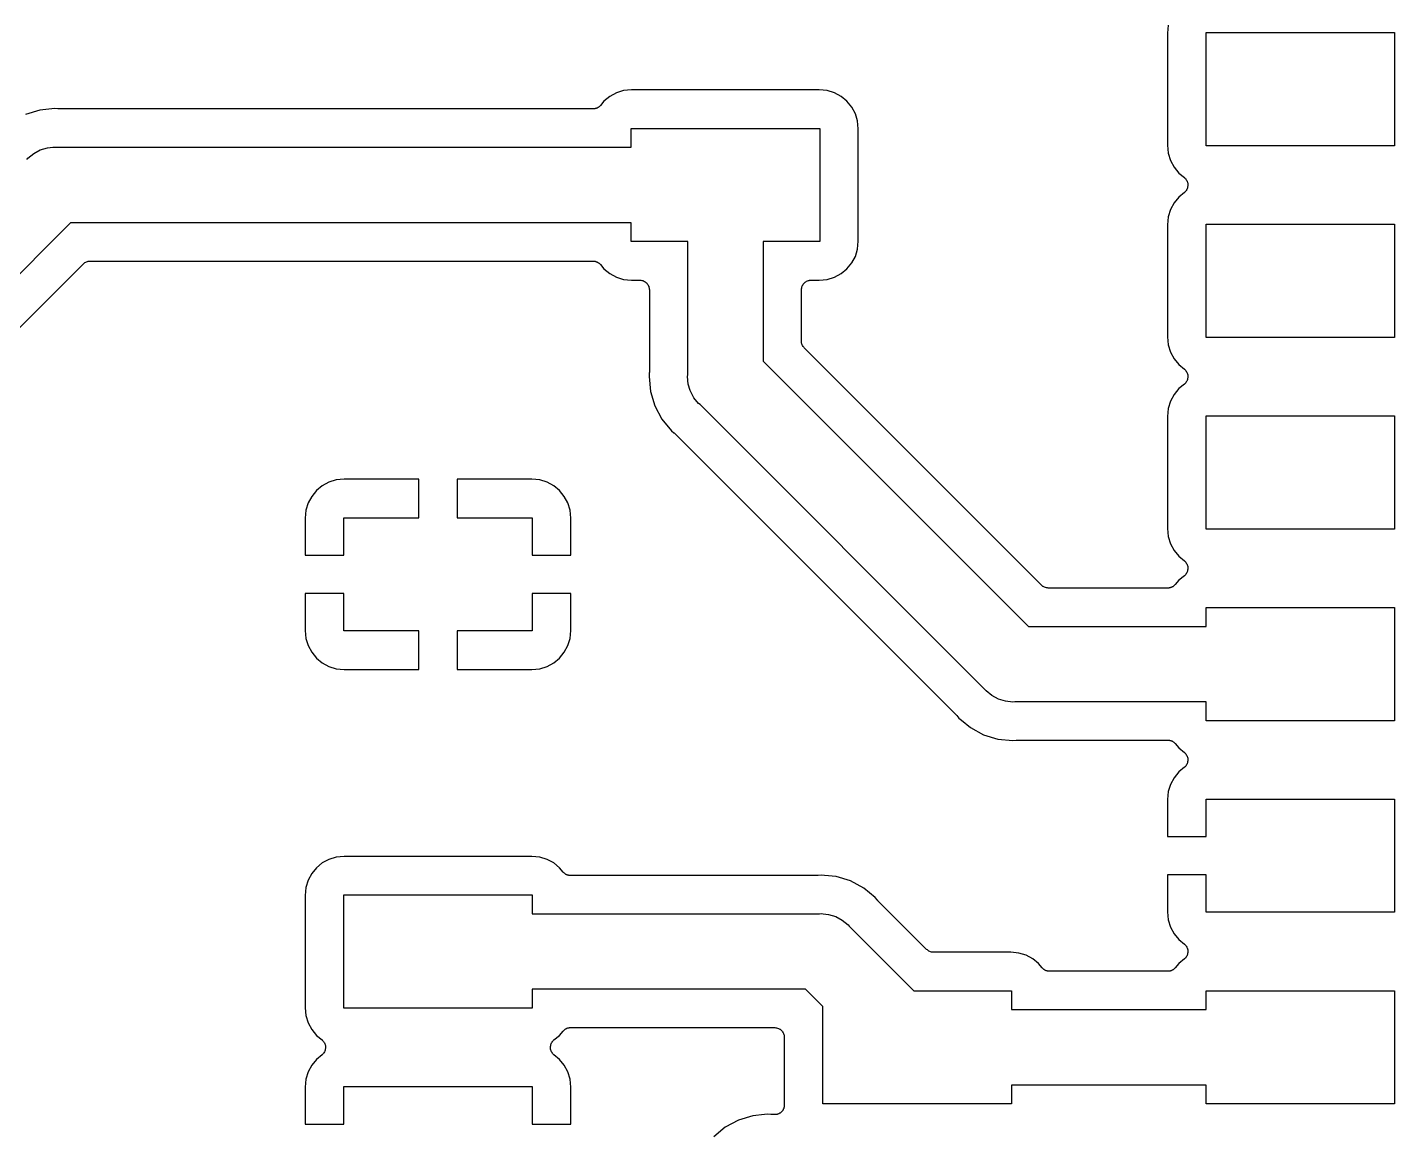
# Model space of a CAD drawing. Extents: x 85.6 to 143, y -120.1 to -61.5.
# Drawn here: x 103.78 to 121.9, y -98.89 to -84.27 of the extents above; entities that cross this region are included whole.
import ezdxf

# ---------------------------------------------------------------- set-up
doc = ezdxf.new("R2010")
doc.units = 0
doc.header["$MEASUREMENT"] = 0
doc.layers.add('BLACK', color=7, linetype='CONTINUOUS')

msp = doc.modelspace()

# ---------------------------------------------------------------- linework, layer by layer
at = {"layer": 'BLACK', "linetype": 'CONTINUOUS'}
for p, q in [((118.899, -84.2404), (118.889, -84.3462)), ((118.889, -84.3462), (118.889, -85.8338)), ((119.4, -85.84), (119.4, -84.34)), ((119.4, -84.34), (121.9, -84.34)), ((121.9, -84.34), (121.9, -85.84)), ((111.585, -85.1384), (111.496, -85.1856)), ((111.68, -85.1094), (111.585, -85.1384)), ((111.786, -85.0989), (111.68, -85.1094)), ((114.274, -85.0989), (111.786, -85.0989)), ((114.38, -85.1093), (114.274, -85.0989)), ((114.475, -85.1384), (114.38, -85.1093)), ((114.564, -85.1856), (114.475, -85.1384)), ((104.14, -85.3471), (103.942, -85.3666)), ((104.183, -85.3514), (104.14, -85.3471)), ((104.189, -85.3514), (104.183, -85.3514)), ((104.194, -85.352), (104.189, -85.3514)), ((104.196, -85.352), (104.194, -85.352)), ((111.274, -85.352), (104.196, -85.352)), ((111.28, -85.3515), (111.274, -85.352)), ((111.286, -85.3515), (111.28, -85.3515)), ((111.292, -85.3502), (111.286, -85.3515)), ((111.299, -85.3496), (111.292, -85.3502)), ((111.304, -85.348), (111.299, -85.3496)), ((111.31, -85.3469), (111.304, -85.348)), ((111.316, -85.3444), (111.31, -85.3469)), ((111.323, -85.3424), (111.316, -85.3444)), ((111.328, -85.3398), (111.323, -85.3424)), ((111.333, -85.3377), (111.328, -85.3398)), ((111.339, -85.334), (111.333, -85.3377)), ((111.345, -85.3308), (111.339, -85.334)), ((111.349, -85.3273), (111.345, -85.3308)), ((111.354, -85.3242), (111.349, -85.3273)), ((111.359, -85.3194), (111.354, -85.3242)), ((111.364, -85.3151), (111.359, -85.3194)), ((111.368, -85.3108), (111.364, -85.3151)), ((111.372, -85.3069), (111.368, -85.3108)), ((111.373, -85.3056), (111.372, -85.3069)), ((111.419, -85.249), (111.373, -85.3056)), ((111.496, -85.1856), (111.419, -85.249)), ((114.641, -85.2491), (114.564, -85.1856)), ((114.704, -85.3264), (114.641, -85.2491)), ((114.752, -85.4147), (114.704, -85.3264)), ((103.942, -85.3666), (103.752, -85.4242)), ((114.781, -85.5104), (114.752, -85.4147)), ((114.791, -85.6162), (114.781, -85.5104)), ((111.78, -85.86), (111.78, -85.61)), ((111.78, -85.61), (114.28, -85.61)), ((114.28, -85.61), (114.28, -87.11)), ((114.791, -87.1038), (114.791, -85.6162)), ((103.861, -85.9423), (103.948, -85.8958)), ((103.948, -85.8958), (104.042, -85.8672)), ((104.042, -85.8672), (104.115, -85.86)), ((104.115, -85.86), (104.14, -85.8576)), ((104.14, -85.8576), (104.165, -85.86)), ((104.165, -85.86), (111.78, -85.86)), ((118.889, -85.8338), (118.899, -85.9396)), ((121.9, -85.84), (119.4, -85.84)), ((103.769, -86.0238), (103.785, -86.0047)), ((103.785, -86.0047), (103.861, -85.9423)), ((118.899, -85.9396), (118.928, -86.0353)), ((118.928, -86.0353), (118.976, -86.1236)), ((118.976, -86.1236), (119.039, -86.2009)), ((119.039, -86.2009), (119.113, -86.2618)), ((119.113, -86.2618), (119.114, -86.2625)), ((119.114, -86.2625), (119.114, -86.2625)), ((119.114, -86.2625), (119.114, -86.2625)), ((119.114, -86.2625), (119.115, -86.263)), ((119.115, -86.263), (119.123, -86.2716)), ((119.13, -86.4413), (119.122, -86.4497)), ((119.123, -86.2716), (119.131, -86.2801)), ((119.131, -86.4407), (119.13, -86.4409)), ((119.13, -86.4409), (119.13, -86.4413)), ((119.131, -86.2801), (119.132, -86.2804)), ((119.137, -86.4307), (119.131, -86.4407)), ((119.132, -86.2804), (119.132, -86.2807)), ((119.132, -86.2807), (119.138, -86.2908)), ((119.144, -86.4207), (119.137, -86.4307)), ((119.138, -86.2908), (119.145, -86.3008)), ((119.145, -86.4201), (119.144, -86.4204)), ((119.144, -86.4204), (119.144, -86.4207)), ((119.145, -86.3008), (119.145, -86.3012)), ((119.145, -86.3012), (119.145, -86.3015)), ((119.145, -86.3015), (119.15, -86.3126)), ((119.149, -86.4089), (119.145, -86.4201)), ((119.154, -86.3979), (119.149, -86.4089)), ((119.15, -86.3126), (119.154, -86.3238)), ((119.154, -86.3238), (119.154, -86.3242)), ((119.154, -86.3242), (119.155, -86.3245)), ((119.156, -86.3854), (119.154, -86.3972)), ((119.154, -86.3972), (119.154, -86.3975)), ((119.154, -86.3975), (119.154, -86.3979)), ((119.155, -86.3245), (119.157, -86.3362)), ((119.159, -86.3737), (119.156, -86.3854)), ((119.157, -86.3362), (119.159, -86.3481)), ((119.159, -86.3481), (119.159, -86.3485)), ((119.159, -86.3485), (119.159, -86.3489)), ((119.159, -86.3489), (119.159, -86.3607)), ((119.159, -86.3607), (119.159, -86.3729)), ((119.159, -86.3729), (119.159, -86.3733)), ((119.159, -86.3733), (119.159, -86.3737)), ((118.976, -86.5964), (118.928, -86.6847)), ((119.039, -86.5191), (118.976, -86.5964)), ((119.113, -86.4582), (119.039, -86.5191)), ((119.122, -86.4497), (119.113, -86.4582)), ((118.899, -86.7804), (118.889, -86.8862)), ((118.928, -86.6847), (118.899, -86.7804)), ((104.347, -86.86), (100.781, -90.4262)), ((111.78, -86.86), (104.347, -86.86)), ((111.78, -87.11), (111.78, -86.86)), ((118.889, -86.8862), (118.889, -88.3738)), ((119.4, -88.38), (119.4, -86.88)), ((119.4, -86.88), (121.9, -86.88)), ((121.9, -86.88), (121.9, -88.38)), ((112.53, -87.11), (111.78, -87.11)), ((112.53, -88.8754), (112.53, -87.11)), ((114.28, -87.11), (113.53, -87.11)), ((113.53, -87.11), (113.53, -88.6929)), ((114.781, -87.2096), (114.791, -87.1038)), ((114.704, -87.3936), (114.752, -87.3053)), ((114.752, -87.3053), (114.781, -87.2096)), ((101.245, -90.6802), (104.52, -87.4052)), ((104.52, -87.4052), (104.521, -87.4049)), ((104.521, -87.4049), (104.522, -87.404)), ((104.521, -87.4049), (104.521, -87.4049)), ((104.521, -87.4049), (104.521, -87.4049)), ((104.522, -87.404), (104.531, -87.3966)), ((104.531, -87.3966), (104.54, -87.3892)), ((104.54, -87.3889), (104.541, -87.3885)), ((104.54, -87.3892), (104.54, -87.3889)), ((104.541, -87.3885), (104.551, -87.3831)), ((104.551, -87.3831), (104.562, -87.3776)), ((104.562, -87.3774), (104.563, -87.3771)), ((104.562, -87.3776), (104.562, -87.3774)), ((104.563, -87.3771), (104.574, -87.3738)), ((104.574, -87.3738), (104.585, -87.3704)), ((104.585, -87.3704), (104.586, -87.3704)), ((104.586, -87.3704), (104.587, -87.3702)), ((104.587, -87.3702), (104.598, -87.3691)), ((104.598, -87.3691), (104.61, -87.368)), ((104.61, -87.368), (111.274, -87.368)), ((111.274, -87.368), (111.276, -87.368)), ((111.276, -87.368), (111.282, -87.3686)), ((111.282, -87.3686), (111.287, -87.3687)), ((111.287, -87.3687), (111.294, -87.37)), ((111.294, -87.37), (111.301, -87.3708)), ((111.301, -87.3708), (111.306, -87.3725)), ((111.306, -87.3725), (111.312, -87.3736)), ((111.312, -87.3736), (111.318, -87.3762)), ((111.318, -87.3762), (111.325, -87.3783)), ((111.325, -87.3783), (111.329, -87.381)), ((111.329, -87.381), (111.335, -87.3831)), ((111.335, -87.3831), (111.34, -87.3869)), ((111.34, -87.3869), (111.346, -87.3902)), ((111.346, -87.3902), (111.351, -87.3938)), ((111.351, -87.3938), (111.355, -87.3969)), ((111.355, -87.3969), (111.36, -87.4017)), ((111.36, -87.4017), (111.365, -87.4061)), ((111.365, -87.4061), (111.369, -87.4105)), ((111.369, -87.4105), (111.373, -87.4144)), ((111.373, -87.4144), (111.419, -87.471)), ((111.419, -87.471), (111.496, -87.5344)), ((114.564, -87.5344), (114.641, -87.4709)), ((114.641, -87.4709), (114.704, -87.3936)), ((111.496, -87.5344), (111.585, -87.5816)), ((111.585, -87.5816), (111.68, -87.6106)), ((111.68, -87.6106), (111.786, -87.6211)), ((111.786, -87.6211), (111.895, -87.6211)), ((111.895, -87.6211), (111.896, -87.6211)), ((111.896, -87.6211), (111.896, -87.6211)), ((111.896, -87.6211), (111.896, -87.6211)), ((111.896, -87.6211), (111.897, -87.6211)), ((111.897, -87.6211), (111.909, -87.6224)), ((111.909, -87.6224), (111.921, -87.6237)), ((111.921, -87.6237), (111.921, -87.6238)), ((111.921, -87.6238), (111.921, -87.6238)), ((111.921, -87.6238), (111.933, -87.6275)), ((111.933, -87.6275), (111.944, -87.631)), ((111.944, -87.631), (111.945, -87.6312)), ((111.945, -87.6312), (111.945, -87.6313)), ((111.945, -87.6313), (111.955, -87.6371)), ((111.955, -87.6371), (111.966, -87.6428)), ((111.966, -87.6428), (111.966, -87.6431)), ((111.966, -87.6431), (111.967, -87.6433)), ((111.967, -87.6433), (111.976, -87.651)), ((111.976, -87.651), (111.985, -87.6586)), ((111.985, -87.6586), (111.985, -87.6589)), ((111.985, -87.6589), (111.986, -87.6592)), ((111.986, -87.6592), (111.993, -87.6685)), ((111.993, -87.6685), (112.001, -87.6778)), ((112.001, -87.6778), (112.001, -87.6782)), ((112.001, -87.6782), (112.001, -87.6785)), ((112.001, -87.6785), (112.007, -87.6891)), ((112.007, -87.6891), (112.012, -87.6997)), ((112.012, -87.6997), (112.013, -87.7001)), ((112.013, -87.7001), (112.013, -87.7005)), ((112.013, -87.7005), (112.016, -87.7119)), ((112.016, -87.7119), (112.02, -87.7234)), ((114.041, -87.7217), (114.044, -87.7103)), ((114.044, -87.7103), (114.048, -87.6989)), ((114.048, -87.698), (114.054, -87.6875)), ((114.048, -87.6985), (114.048, -87.698)), ((114.048, -87.6989), (114.048, -87.6985)), ((114.054, -87.6875), (114.06, -87.6771)), ((114.06, -87.6763), (114.068, -87.6672)), ((114.06, -87.6767), (114.06, -87.6763)), ((114.06, -87.6771), (114.06, -87.6767)), ((114.068, -87.6672), (114.076, -87.658)), ((114.076, -87.6573), (114.085, -87.6498)), ((114.076, -87.6577), (114.076, -87.6573)), ((114.076, -87.658), (114.076, -87.6577)), ((114.085, -87.6498), (114.095, -87.6423)), ((114.095, -87.6418), (114.106, -87.6363)), ((114.095, -87.6421), (114.095, -87.6418)), ((114.095, -87.6423), (114.095, -87.6421)), ((114.106, -87.6363), (114.117, -87.6307)), ((114.117, -87.6303), (114.129, -87.627)), ((114.117, -87.6305), (114.117, -87.6303)), ((114.117, -87.6307), (114.117, -87.6305)), ((114.129, -87.627), (114.14, -87.6235)), ((114.14, -87.6235), (114.141, -87.6234)), ((114.141, -87.6233), (114.153, -87.6222)), ((114.141, -87.6234), (114.141, -87.6233)), ((114.153, -87.6222), (114.165, -87.6211)), ((114.165, -87.6211), (114.274, -87.6211)), ((114.274, -87.6211), (114.38, -87.6106)), ((114.38, -87.6106), (114.475, -87.5816)), ((114.475, -87.5816), (114.564, -87.5344)), ((112.02, -87.7234), (112.02, -87.7238)), ((112.02, -87.7238), (112.02, -87.7243)), ((112.02, -87.7243), (112.021, -87.7362)), ((112.021, -87.7362), (112.022, -87.7481)), ((112.022, -87.7481), (112.022, -88.8442)), ((114.038, -87.7463), (114.039, -87.7344)), ((114.038, -87.7472), (114.038, -87.7463)), ((114.038, -87.7481), (114.038, -87.7472)), ((114.038, -87.7472), (114.038, -87.7472)), ((114.038, -87.7472), (114.038, -87.7472)), ((114.038, -88.4299), (114.038, -87.7481)), ((114.039, -87.7344), (114.041, -87.7225)), ((114.041, -87.7221), (114.041, -87.7217)), ((114.041, -87.7225), (114.041, -87.7221)), ((114.039, -88.4415), (114.038, -88.4299)), ((118.889, -88.3738), (118.899, -88.4796)), ((121.9, -88.38), (119.4, -88.38)), ((114.04, -88.4532), (114.039, -88.4415)), ((114.04, -88.4539), (114.04, -88.4532)), ((114.04, -88.4545), (114.04, -88.4539)), ((114.044, -88.4657), (114.04, -88.4545)), ((114.047, -88.477), (114.044, -88.4657)), ((114.047, -88.4776), (114.047, -88.477)), ((114.048, -88.4783), (114.047, -88.4776)), ((114.053, -88.4886), (114.048, -88.4783)), ((114.058, -88.499), (114.053, -88.4886)), ((114.059, -88.4996), (114.058, -88.499)), ((114.059, -88.5001), (114.059, -88.4996)), ((114.067, -88.5092), (114.059, -88.5001)), ((114.074, -88.5184), (114.067, -88.5092)), ((114.075, -88.5193), (114.074, -88.5184)), ((114.075, -88.5194), (114.075, -88.5193)), ((114.075, -88.5197), (114.075, -88.5194)), ((114.075, -88.5194), (114.075, -88.5194)), ((117.22, -91.6648), (114.075, -88.5197)), ((118.899, -88.4796), (118.928, -88.5753)), ((118.928, -88.5753), (118.976, -88.6636)), ((113.53, -88.6929), (117.047, -92.21)), ((118.976, -88.6636), (119.039, -88.7409)), ((119.039, -88.7409), (119.113, -88.8018)), ((119.113, -88.8018), (119.114, -88.8025)), ((119.114, -88.8025), (119.114, -88.8025)), ((119.114, -88.8025), (119.114, -88.8025)), ((119.114, -88.8025), (119.115, -88.803)), ((112.021, -88.8567), (112.017, -88.9)), ((112.017, -88.9), (112.037, -89.0976)), ((112.022, -88.846), (112.021, -88.8513)), ((112.021, -88.8513), (112.021, -88.8567)), ((112.022, -88.8442), (112.022, -88.846)), ((112.528, -88.9), (112.53, -88.8754)), ((112.537, -88.998), (112.528, -88.9)), ((119.115, -88.803), (119.123, -88.8116)), ((119.13, -88.9813), (119.122, -88.9897)), ((119.123, -88.8116), (119.131, -88.8201)), ((119.131, -88.9807), (119.13, -88.9809)), ((119.13, -88.9809), (119.13, -88.9813)), ((119.131, -88.8201), (119.132, -88.8204)), ((119.137, -88.9707), (119.131, -88.9807)), ((119.132, -88.8204), (119.132, -88.8207)), ((119.132, -88.8207), (119.138, -88.8308)), ((119.144, -88.9607), (119.137, -88.9707)), ((119.138, -88.8308), (119.145, -88.8408)), ((119.145, -88.9601), (119.144, -88.9604)), ((119.144, -88.9604), (119.144, -88.9607)), ((119.145, -88.8408), (119.145, -88.8412)), ((119.145, -88.8412), (119.145, -88.8415)), ((119.145, -88.8415), (119.15, -88.8526)), ((119.149, -88.9489), (119.145, -88.9601)), ((119.154, -88.9379), (119.149, -88.9489)), ((119.15, -88.8526), (119.154, -88.8638)), ((119.154, -88.8638), (119.154, -88.8642)), ((119.154, -88.8642), (119.155, -88.8645)), ((119.156, -88.9254), (119.154, -88.9372)), ((119.154, -88.9372), (119.154, -88.9375)), ((119.154, -88.9375), (119.154, -88.9379)), ((119.155, -88.8645), (119.157, -88.8762)), ((119.159, -88.9137), (119.156, -88.9254)), ((119.157, -88.8762), (119.159, -88.8881)), ((119.159, -88.8881), (119.159, -88.8885)), ((119.159, -88.8885), (119.159, -88.8889)), ((119.159, -88.8889), (119.159, -88.9007)), ((119.159, -88.9007), (119.159, -88.9129)), ((119.159, -88.9129), (119.159, -88.9133)), ((119.159, -88.9133), (119.159, -88.9137)), ((112.037, -89.0976), (112.094, -89.2876)), ((112.563, -89.0843), (112.537, -88.998)), ((112.566, -89.0923), (112.563, -89.0843)), ((112.612, -89.1791), (112.566, -89.0923)), ((118.976, -89.1364), (118.928, -89.2247)), ((119.039, -89.0591), (118.976, -89.1364)), ((119.113, -88.9982), (119.039, -89.0591)), ((119.122, -88.9897), (119.113, -88.9982)), ((112.094, -89.2876), (112.188, -89.4627)), ((112.675, -89.2553), (112.612, -89.1791)), ((112.694, -89.2709), (112.675, -89.2553)), ((116.469, -93.0462), (112.694, -89.2709)), ((118.899, -89.3204), (118.889, -89.4262)), ((118.928, -89.2247), (118.899, -89.3204)), ((112.188, -89.4627), (112.314, -89.6162)), ((118.889, -89.4262), (118.889, -90.9138)), ((119.4, -90.92), (119.4, -89.42)), ((119.4, -89.42), (121.9, -89.42)), ((121.9, -89.42), (121.9, -90.92)), ((112.314, -89.6162), (112.347, -89.6438)), ((112.347, -89.6438), (112.349, -89.645)), ((112.349, -89.645), (112.353, -89.6488)), ((112.353, -89.6488), (112.357, -89.6522)), ((112.357, -89.6522), (116.088, -93.3833)), ((107.609, -90.4091), (107.546, -90.4864)), ((107.686, -90.3456), (107.609, -90.4091)), ((107.775, -90.2984), (107.686, -90.3456)), ((107.87, -90.2694), (107.775, -90.2984)), ((107.976, -90.2589), (107.87, -90.2694)), ((108.966, -90.2589), (107.976, -90.2589)), ((108.966, -90.77), (108.966, -90.2589)), ((109.474, -90.2589), (109.474, -90.77)), ((110.464, -90.2589), (109.474, -90.2589)), ((110.57, -90.2694), (110.464, -90.2589)), ((110.665, -90.2984), (110.57, -90.2694)), ((110.754, -90.3456), (110.665, -90.2984)), ((110.831, -90.4091), (110.754, -90.3456)), ((110.894, -90.4864), (110.831, -90.4091)), ((107.498, -90.5747), (107.469, -90.6704)), ((107.546, -90.4864), (107.498, -90.5747)), ((110.942, -90.5747), (110.894, -90.4864)), ((110.971, -90.6704), (110.942, -90.5747)), ((107.469, -90.6704), (107.459, -90.7762)), ((107.459, -90.7762), (107.459, -91.266)), ((107.97, -91.266), (107.97, -90.77)), ((107.97, -90.77), (108.966, -90.77)), ((109.474, -90.77), (110.47, -90.77)), ((110.47, -90.77), (110.47, -91.266)), ((110.981, -90.7762), (110.971, -90.6704)), ((110.981, -91.266), (110.981, -90.7762)), ((118.889, -90.9138), (118.899, -91.0196)), ((121.9, -90.92), (119.4, -90.92)), ((118.899, -91.0196), (118.928, -91.1153)), ((118.928, -91.1153), (118.976, -91.2036)), ((107.459, -91.266), (107.97, -91.266)), ((110.47, -91.266), (110.981, -91.266)), ((118.976, -91.2036), (119.039, -91.2809)), ((119.039, -91.2809), (119.113, -91.3418)), ((119.113, -91.3418), (119.114, -91.3425)), ((119.114, -91.3425), (119.114, -91.3425)), ((119.114, -91.3425), (119.114, -91.3425)), ((119.114, -91.3425), (119.115, -91.343)), ((119.115, -91.343), (119.123, -91.3516)), ((119.123, -91.3516), (119.131, -91.3601)), ((119.131, -91.5207), (119.13, -91.5209)), ((119.13, -91.5209), (119.13, -91.5213)), ((119.131, -91.3601), (119.132, -91.3604)), ((119.137, -91.5106), (119.131, -91.5207)), ((119.132, -91.3604), (119.132, -91.3607)), ((119.132, -91.3607), (119.138, -91.3708)), ((119.144, -91.5007), (119.137, -91.5106)), ((119.138, -91.3708), (119.145, -91.3808)), ((119.145, -91.5001), (119.144, -91.5004)), ((119.144, -91.5004), (119.144, -91.5007)), ((119.145, -91.3808), (119.145, -91.3812)), ((119.145, -91.3812), (119.145, -91.3815)), ((119.145, -91.3815), (119.15, -91.3926)), ((119.149, -91.4889), (119.145, -91.5001)), ((119.154, -91.4779), (119.149, -91.4889)), ((119.15, -91.3926), (119.154, -91.4038)), ((119.154, -91.4038), (119.154, -91.4042)), ((119.154, -91.4042), (119.155, -91.4045)), ((119.156, -91.4654), (119.154, -91.4772)), ((119.154, -91.4772), (119.154, -91.4775)), ((119.154, -91.4775), (119.154, -91.4779)), ((119.155, -91.4045), (119.157, -91.4162)), ((119.159, -91.4537), (119.156, -91.4654)), ((119.157, -91.4162), (119.159, -91.4281)), ((119.159, -91.4281), (119.159, -91.4285)), ((119.159, -91.4285), (119.159, -91.4289)), ((119.159, -91.4289), (119.159, -91.4409)), ((119.159, -91.4409), (119.159, -91.4529)), ((119.159, -91.4529), (119.159, -91.4533)), ((119.159, -91.4533), (119.159, -91.4537)), ((117.229, -91.6722), (117.22, -91.6648)), ((117.238, -91.6798), (117.229, -91.6722)), ((117.239, -91.6801), (117.238, -91.6798)), ((117.239, -91.6805), (117.239, -91.6801)), ((117.25, -91.6861), (117.239, -91.6805)), ((117.26, -91.6917), (117.25, -91.6861)), ((117.261, -91.6919), (117.26, -91.6917)), ((117.261, -91.6922), (117.261, -91.6919)), ((117.272, -91.6957), (117.261, -91.6922)), ((117.284, -91.6992), (117.272, -91.6957)), ((117.284, -91.6993), (117.284, -91.6992)), ((117.285, -91.6995), (117.284, -91.6993)), ((117.297, -91.7007), (117.285, -91.6995)), ((117.308, -91.702), (117.297, -91.7007)), ((117.31, -91.702), (117.308, -91.702)), ((118.894, -91.702), (117.31, -91.702)), ((117.31, -91.702), (117.31, -91.702)), ((117.31, -91.702), (117.31, -91.702)), ((117.31, -91.702), (117.31, -91.702)), ((118.9, -91.7015), (118.894, -91.702)), ((118.906, -91.7015), (118.9, -91.7015)), ((118.912, -91.7002), (118.906, -91.7015)), ((118.919, -91.6996), (118.912, -91.7002)), ((118.924, -91.698), (118.919, -91.6996)), ((118.93, -91.6969), (118.924, -91.698)), ((118.936, -91.6944), (118.93, -91.6969)), ((118.943, -91.6924), (118.936, -91.6944)), ((118.948, -91.6898), (118.943, -91.6924)), ((118.953, -91.6877), (118.948, -91.6898)), ((118.959, -91.684), (118.953, -91.6877)), ((118.965, -91.6808), (118.959, -91.684)), ((118.969, -91.6773), (118.965, -91.6808)), ((118.974, -91.6742), (118.969, -91.6773)), ((118.979, -91.6694), (118.974, -91.6742)), ((118.984, -91.6651), (118.979, -91.6694)), ((118.988, -91.6608), (118.984, -91.6651)), ((118.992, -91.6569), (118.988, -91.6608)), ((118.993, -91.6556), (118.992, -91.6569)), ((119.039, -91.5991), (118.993, -91.6556)), ((119.113, -91.5382), (119.039, -91.5991)), ((119.122, -91.5297), (119.113, -91.5382)), ((119.13, -91.5213), (119.122, -91.5297)), ((107.459, -91.774), (107.459, -92.2638)), ((107.97, -91.774), (107.459, -91.774)), ((107.97, -92.27), (107.97, -91.774)), ((110.47, -91.774), (110.47, -92.27)), ((110.981, -91.774), (110.47, -91.774)), ((110.981, -92.2638), (110.981, -91.774)), ((119.4, -92.21), (119.4, -91.96)), ((119.4, -91.96), (121.9, -91.96)), ((121.9, -91.96), (121.9, -93.46)), ((117.047, -92.21), (119.4, -92.21)), ((107.459, -92.2638), (107.469, -92.3696)), ((107.469, -92.3696), (107.498, -92.4653)), ((108.966, -92.27), (107.97, -92.27)), ((108.966, -92.7811), (108.966, -92.27)), ((110.47, -92.27), (109.474, -92.27)), ((109.474, -92.27), (109.474, -92.7811)), ((110.942, -92.4653), (110.971, -92.3696)), ((110.971, -92.3696), (110.981, -92.2638)), ((107.498, -92.4653), (107.546, -92.5536)), ((107.546, -92.5536), (107.609, -92.6309)), ((110.831, -92.6309), (110.894, -92.5536)), ((110.894, -92.5536), (110.942, -92.4653)), ((107.609, -92.6309), (107.686, -92.6944)), ((107.686, -92.6944), (107.775, -92.7416)), ((107.775, -92.7416), (107.87, -92.7706)), ((107.87, -92.7706), (107.976, -92.7811)), ((107.976, -92.7811), (108.966, -92.7811)), ((109.474, -92.7811), (110.464, -92.7811)), ((110.464, -92.7811), (110.57, -92.7706)), ((110.57, -92.7706), (110.665, -92.7416)), ((110.665, -92.7416), (110.754, -92.6944)), ((110.754, -92.6944), (110.831, -92.6309)), ((116.485, -93.0653), (116.469, -93.0462)), ((116.561, -93.1277), (116.485, -93.0653)), ((116.648, -93.1742), (116.561, -93.1277)), ((116.742, -93.2028), (116.648, -93.1742)), ((116.84, -93.2124), (116.742, -93.2028)), ((116.865, -93.21), (116.84, -93.2124)), ((119.4, -93.21), (116.865, -93.21)), ((119.4, -93.46), (119.4, -93.21)), ((116.088, -93.3833), (116.089, -93.3846)), ((116.089, -93.3846), (116.092, -93.3888)), ((116.092, -93.3888), (116.096, -93.3926)), ((116.096, -93.3926), (116.124, -93.4262)), ((116.124, -93.4262), (116.157, -93.4538)), ((116.157, -93.4538), (116.157, -93.4538)), ((116.157, -93.4538), (116.277, -93.5522)), ((121.9, -93.46), (119.4, -93.46)), ((116.277, -93.5522), (116.452, -93.6458)), ((116.452, -93.6458), (116.642, -93.7034)), ((116.642, -93.7034), (116.84, -93.7229)), ((116.84, -93.7229), (116.883, -93.7186)), ((116.883, -93.7186), (116.885, -93.7184)), ((116.885, -93.7184), (116.89, -93.7185)), ((116.89, -93.7185), (116.896, -93.718)), ((116.896, -93.718), (118.894, -93.718)), ((118.894, -93.718), (118.896, -93.718)), ((118.896, -93.718), (118.902, -93.7186)), ((118.902, -93.7186), (118.907, -93.7187)), ((118.907, -93.7187), (118.914, -93.72)), ((118.914, -93.72), (118.921, -93.7208)), ((118.921, -93.7208), (118.926, -93.7225)), ((118.926, -93.7225), (118.932, -93.7236)), ((118.932, -93.7236), (118.938, -93.7262)), ((118.938, -93.7262), (118.945, -93.7283)), ((118.945, -93.7283), (118.949, -93.731)), ((118.949, -93.731), (118.955, -93.7331)), ((118.955, -93.7331), (118.96, -93.7369)), ((118.96, -93.7369), (118.966, -93.7402)), ((118.966, -93.7402), (118.971, -93.7438)), ((118.971, -93.7438), (118.975, -93.7469)), ((118.975, -93.7469), (118.98, -93.7517)), ((118.98, -93.7517), (118.985, -93.7561)), ((118.985, -93.7561), (118.989, -93.7605)), ((118.989, -93.7605), (118.993, -93.7644)), ((118.993, -93.7644), (119.039, -93.8209)), ((119.039, -93.8209), (119.113, -93.8818)), ((119.113, -93.8818), (119.114, -93.8825)), ((119.114, -93.8825), (119.114, -93.8825)), ((119.114, -93.8825), (119.114, -93.8825)), ((119.114, -93.8825), (119.115, -93.883)), ((119.115, -93.883), (119.123, -93.8916)), ((119.123, -93.8916), (119.131, -93.9001)), ((119.131, -93.9001), (119.132, -93.9004)), ((119.137, -94.0507), (119.131, -94.0607)), ((119.132, -93.9004), (119.132, -93.9007)), ((119.132, -93.9007), (119.138, -93.9108)), ((119.144, -94.0407), (119.137, -94.0507)), ((119.138, -93.9108), (119.145, -93.9208)), ((119.145, -94.0401), (119.144, -94.0404)), ((119.144, -94.0404), (119.144, -94.0407)), ((119.145, -93.9208), (119.145, -93.9212)), ((119.145, -93.9212), (119.145, -93.9215)), ((119.145, -93.9215), (119.15, -93.9326)), ((119.149, -94.0289), (119.145, -94.0401)), ((119.154, -94.0179), (119.149, -94.0289)), ((119.15, -93.9326), (119.154, -93.9438)), ((119.154, -93.9438), (119.154, -93.9442)), ((119.154, -93.9442), (119.155, -93.9445)), ((119.156, -94.0054), (119.154, -94.0172)), ((119.154, -94.0172), (119.154, -94.0175)), ((119.154, -94.0175), (119.154, -94.0179)), ((119.155, -93.9445), (119.157, -93.9562)), ((119.159, -93.9937), (119.156, -94.0054)), ((119.157, -93.9562), (119.159, -93.9681)), ((119.159, -93.9681), (119.159, -93.9685)), ((119.159, -93.9685), (119.159, -93.9689)), ((119.159, -93.9689), (119.159, -93.9809)), ((119.159, -93.9809), (119.159, -93.9929)), ((119.159, -93.9929), (119.159, -93.9933)), ((119.159, -93.9933), (119.159, -93.9937)), ((118.976, -94.2164), (118.928, -94.3047)), ((119.039, -94.1391), (118.976, -94.2164)), ((119.113, -94.0782), (119.039, -94.1391)), ((119.122, -94.0697), (119.113, -94.0782)), ((119.13, -94.0613), (119.122, -94.0697)), ((119.131, -94.0607), (119.13, -94.0609)), ((119.13, -94.0609), (119.13, -94.0613)), ((118.899, -94.4004), (118.889, -94.5062)), ((118.928, -94.3047), (118.899, -94.4004)), ((118.889, -94.5062), (118.889, -94.996)), ((119.4, -94.996), (119.4, -94.5)), ((119.4, -94.5), (121.9, -94.5)), ((121.9, -94.5), (121.9, -96)), ((118.889, -94.996), (119.4, -94.996)), ((107.775, -95.2984), (107.686, -95.3456)), ((107.87, -95.2694), (107.775, -95.2984)), ((107.976, -95.2589), (107.87, -95.2694)), ((110.464, -95.2589), (107.976, -95.2589)), ((110.57, -95.2693), (110.464, -95.2589)), ((110.665, -95.2984), (110.57, -95.2693)), ((110.754, -95.3456), (110.665, -95.2984)), ((107.546, -95.4864), (107.498, -95.5747)), ((107.609, -95.4091), (107.546, -95.4864)), ((107.686, -95.3456), (107.609, -95.4091)), ((110.831, -95.4091), (110.754, -95.3456)), ((110.877, -95.4656), (110.831, -95.4091)), ((110.881, -95.4695), (110.877, -95.4656)), ((110.885, -95.4739), (110.881, -95.4695)), ((110.89, -95.4783), (110.885, -95.4739)), ((110.895, -95.4831), (110.89, -95.4783)), ((110.899, -95.4862), (110.895, -95.4831)), ((110.904, -95.4898), (110.899, -95.4862)), ((110.91, -95.4931), (110.904, -95.4898)), ((110.915, -95.4969), (110.91, -95.4931)), ((110.921, -95.499), (110.915, -95.4969)), ((110.925, -95.5017), (110.921, -95.499)), ((110.932, -95.5038), (110.925, -95.5017)), ((110.938, -95.5064), (110.932, -95.5038)), ((110.944, -95.5075), (110.938, -95.5064)), ((110.949, -95.5092), (110.944, -95.5075)), ((114.3, -95.5071), (114.257, -95.5114)), ((114.343, -95.5114), (114.3, -95.5071)), ((119.4, -95.504), (118.889, -95.504)), ((118.889, -95.504), (118.889, -95.9938)), ((119.4, -96), (119.4, -95.504)), ((107.469, -95.6704), (107.459, -95.7762)), ((107.498, -95.5747), (107.469, -95.6704)), ((110.956, -95.51), (110.949, -95.5092)), ((110.963, -95.5113), (110.956, -95.51)), ((110.968, -95.5114), (110.963, -95.5113)), ((110.974, -95.512), (110.968, -95.5114)), ((110.976, -95.512), (110.974, -95.512)), ((114.244, -95.512), (110.976, -95.512)), ((114.25, -95.5115), (114.244, -95.512)), ((114.255, -95.5115), (114.25, -95.5115)), ((114.257, -95.5114), (114.255, -95.5115)), ((114.498, -95.5266), (114.343, -95.5114)), ((114.343, -95.5114), (114.343, -95.5114)), ((114.688, -95.5842), (114.498, -95.5266)), ((114.863, -95.6778), (114.688, -95.5842)), ((115.016, -95.8038), (114.863, -95.6778)), ((107.459, -95.7762), (107.459, -97.2638)), ((107.97, -97.27), (107.97, -95.77)), ((107.97, -95.77), (110.47, -95.77)), ((110.47, -95.77), (110.47, -96.02)), ((115.044, -95.8374), (115.016, -95.8038)), ((115.048, -95.8412), (115.044, -95.8374)), ((115.051, -95.8454), (115.048, -95.8412)), ((115.052, -95.8467), (115.051, -95.8454)), ((115.697, -96.4917), (115.052, -95.8467)), ((110.47, -96.02), (114.275, -96.02)), ((114.275, -96.02), (114.3, -96.0176)), ((114.3, -96.0176), (114.325, -96.02)), ((114.325, -96.02), (114.398, -96.0272)), ((114.398, -96.0272), (114.492, -96.0558)), ((118.889, -95.9938), (118.899, -96.0996)), ((121.9, -96), (119.4, -96)), ((114.492, -96.0558), (114.579, -96.1023)), ((114.579, -96.1023), (114.655, -96.1647)), ((114.655, -96.1647), (114.671, -96.1838)), ((114.671, -96.1838), (115.527, -97.04)), ((118.899, -96.0996), (118.928, -96.1953)), ((118.928, -96.1953), (118.976, -96.2836)), ((118.976, -96.2836), (119.039, -96.3609)), ((119.039, -96.3609), (119.113, -96.4218)), ((115.706, -96.4992), (115.697, -96.4917)), ((115.715, -96.5067), (115.706, -96.4992)), ((115.716, -96.507), (115.715, -96.5067)), ((115.716, -96.5075), (115.716, -96.507)), ((115.727, -96.513), (115.716, -96.5075)), ((115.737, -96.5187), (115.727, -96.513)), ((115.738, -96.5189), (115.737, -96.5187)), ((115.738, -96.5192), (115.738, -96.5189)), ((115.749, -96.5226), (115.738, -96.5192)), ((115.761, -96.5262), (115.749, -96.5226)), ((115.762, -96.5264), (115.761, -96.5262)), ((115.761, -96.5262), (115.761, -96.5262)), ((115.774, -96.5276), (115.762, -96.5264)), ((115.785, -96.5289), (115.774, -96.5276)), ((115.787, -96.5289), (115.785, -96.5289)), ((116.814, -96.5289), (115.787, -96.5289)), ((115.787, -96.5289), (115.787, -96.5289)), ((115.787, -96.5289), (115.787, -96.5289)), ((115.787, -96.5289), (115.787, -96.5289)), ((116.92, -96.5393), (116.814, -96.5289)), ((117.015, -96.5684), (116.92, -96.5393)), ((117.104, -96.6156), (117.015, -96.5684)), ((119.113, -96.4218), (119.114, -96.4225)), ((119.114, -96.4225), (119.114, -96.4225)), ((119.114, -96.4225), (119.114, -96.4225)), ((119.114, -96.4225), (119.115, -96.423)), ((119.115, -96.423), (119.123, -96.4316)), ((119.123, -96.4316), (119.131, -96.4401)), ((119.131, -96.4401), (119.132, -96.4404)), ((119.137, -96.5906), (119.131, -96.6007)), ((119.132, -96.4404), (119.132, -96.4407)), ((119.132, -96.4407), (119.138, -96.4508)), ((119.144, -96.5807), (119.137, -96.5906)), ((119.138, -96.4508), (119.145, -96.4608)), ((119.145, -96.5801), (119.144, -96.5804)), ((119.144, -96.5804), (119.144, -96.5807)), ((119.145, -96.4608), (119.145, -96.4612)), ((119.145, -96.4612), (119.145, -96.4615)), ((119.145, -96.4615), (119.15, -96.4726)), ((119.149, -96.5689), (119.145, -96.5801)), ((119.154, -96.5579), (119.149, -96.5689)), ((119.15, -96.4726), (119.154, -96.4838)), ((119.154, -96.4838), (119.154, -96.4842)), ((119.154, -96.4842), (119.155, -96.4845)), ((119.156, -96.5454), (119.154, -96.5572)), ((119.154, -96.5572), (119.154, -96.5575)), ((119.154, -96.5575), (119.154, -96.5579)), ((119.155, -96.4845), (119.157, -96.4962)), ((119.159, -96.5337), (119.156, -96.5454)), ((119.157, -96.4962), (119.159, -96.5081)), ((119.159, -96.5081), (119.159, -96.5085)), ((119.159, -96.5085), (119.159, -96.5089)), ((119.159, -96.5089), (119.159, -96.5209)), ((119.159, -96.5209), (119.159, -96.5329)), ((119.159, -96.5329), (119.159, -96.5333)), ((119.159, -96.5333), (119.159, -96.5337)), ((117.181, -96.6791), (117.104, -96.6156)), ((117.227, -96.7356), (117.181, -96.6791)), ((117.231, -96.7395), (117.227, -96.7356)), ((117.235, -96.7439), (117.231, -96.7395)), ((117.24, -96.7483), (117.235, -96.7439)), ((117.245, -96.7531), (117.24, -96.7483)), ((117.249, -96.7562), (117.245, -96.7531)), ((117.254, -96.7598), (117.249, -96.7562)), ((117.26, -96.7631), (117.254, -96.7598)), ((117.265, -96.7669), (117.26, -96.7631)), ((117.271, -96.769), (117.265, -96.7669)), ((117.275, -96.7717), (117.271, -96.769)), ((117.282, -96.7738), (117.275, -96.7717)), ((117.288, -96.7764), (117.282, -96.7738)), ((117.294, -96.7775), (117.288, -96.7764)), ((118.936, -96.7744), (118.93, -96.7769)), ((118.943, -96.7724), (118.936, -96.7744)), ((118.948, -96.7698), (118.943, -96.7724)), ((118.953, -96.7677), (118.948, -96.7698)), ((118.959, -96.764), (118.953, -96.7677)), ((118.965, -96.7608), (118.959, -96.764)), ((118.969, -96.7573), (118.965, -96.7608)), ((118.974, -96.7542), (118.969, -96.7573)), ((118.979, -96.7494), (118.974, -96.7542)), ((118.984, -96.7451), (118.979, -96.7494)), ((118.988, -96.7408), (118.984, -96.7451)), ((118.992, -96.7369), (118.988, -96.7408)), ((118.993, -96.7356), (118.992, -96.7369)), ((119.039, -96.6791), (118.993, -96.7356)), ((119.113, -96.6182), (119.039, -96.6791)), ((119.122, -96.6097), (119.113, -96.6182)), ((119.13, -96.6013), (119.122, -96.6097)), ((119.131, -96.6007), (119.13, -96.6009)), ((119.13, -96.6009), (119.13, -96.6013)), ((117.299, -96.7792), (117.294, -96.7775)), ((117.306, -96.78), (117.299, -96.7792)), ((117.313, -96.7813), (117.306, -96.78)), ((117.318, -96.7814), (117.313, -96.7813)), ((117.324, -96.782), (117.318, -96.7814)), ((117.326, -96.782), (117.324, -96.782)), ((118.894, -96.782), (117.326, -96.782)), ((118.9, -96.7815), (118.894, -96.782)), ((118.906, -96.7815), (118.9, -96.7815)), ((118.912, -96.7802), (118.906, -96.7815)), ((118.919, -96.7796), (118.912, -96.7802)), ((118.924, -96.778), (118.919, -96.7796)), ((118.93, -96.7769), (118.924, -96.778)), ((114.093, -97.02), (110.47, -97.02)), ((110.47, -97.02), (110.47, -97.27)), ((114.32, -97.2471), (114.093, -97.02)), ((115.527, -97.04), (116.82, -97.04)), ((116.82, -97.04), (116.82, -97.29)), ((119.4, -97.29), (119.4, -97.04)), ((119.4, -97.04), (121.9, -97.04)), ((121.9, -97.04), (121.9, -98.54)), ((107.459, -97.2638), (107.469, -97.3696)), ((110.47, -97.27), (107.97, -97.27)), ((114.32, -98.54), (114.32, -97.2471)), ((116.82, -97.29), (119.4, -97.29)), ((107.469, -97.3696), (107.498, -97.4653)), ((107.498, -97.4653), (107.546, -97.5536)), ((107.546, -97.5536), (107.609, -97.6309)), ((107.609, -97.6309), (107.683, -97.6918)), ((110.757, -97.6918), (110.831, -97.6309)), ((110.831, -97.6309), (110.877, -97.5744)), ((110.877, -97.5744), (110.878, -97.5731)), ((110.878, -97.5731), (110.882, -97.5692)), ((110.882, -97.5692), (110.886, -97.5649)), ((110.886, -97.5649), (110.891, -97.5606)), ((110.891, -97.5606), (110.896, -97.5558)), ((110.896, -97.5558), (110.901, -97.5527)), ((110.901, -97.5527), (110.905, -97.5492)), ((110.905, -97.5492), (110.911, -97.546)), ((110.911, -97.546), (110.917, -97.5423)), ((110.917, -97.5423), (110.922, -97.5402)), ((110.922, -97.5402), (110.927, -97.5376)), ((110.927, -97.5376), (110.934, -97.5356)), ((110.934, -97.5356), (110.94, -97.5331)), ((110.94, -97.5331), (110.945, -97.532)), ((110.945, -97.532), (110.951, -97.5304)), ((110.951, -97.5304), (110.958, -97.5297)), ((110.958, -97.5297), (110.964, -97.5285)), ((110.964, -97.5285), (110.97, -97.5285)), ((110.97, -97.5285), (110.976, -97.528)), ((110.976, -97.528), (113.682, -97.528)), ((113.682, -97.528), (113.683, -97.528)), ((113.683, -97.528), (113.683, -97.528)), ((113.683, -97.528), (113.683, -97.528)), ((113.683, -97.528), (113.684, -97.528)), ((113.684, -97.528), (113.696, -97.5293)), ((113.696, -97.5293), (113.707, -97.5306)), ((113.707, -97.5306), (113.708, -97.5307)), ((113.708, -97.5307), (113.708, -97.5308)), ((113.708, -97.5308), (113.72, -97.5344)), ((113.72, -97.5344), (113.731, -97.5379)), ((113.731, -97.5379), (113.732, -97.5381)), ((113.732, -97.5381), (113.732, -97.5383)), ((113.732, -97.5383), (113.742, -97.544)), ((113.742, -97.544), (113.753, -97.5497)), ((113.753, -97.5497), (113.753, -97.55)), ((113.753, -97.55), (113.754, -97.5502)), ((113.754, -97.5502), (113.763, -97.5579)), ((113.763, -97.5579), (113.772, -97.5655)), ((113.772, -97.5655), (113.772, -97.5659)), ((113.772, -97.5659), (113.773, -97.5661)), ((113.773, -97.5661), (113.78, -97.5755)), ((113.78, -97.5755), (113.788, -97.5847)), ((113.788, -97.5847), (113.788, -97.5851)), ((113.788, -97.5851), (113.788, -97.5855)), ((113.788, -97.5855), (113.794, -97.5961)), ((113.794, -97.5961), (113.799, -97.6066)), ((113.799, -97.6066), (113.799, -97.607)), ((113.799, -97.607), (113.8, -97.6074)), ((113.8, -97.6074), (113.803, -97.6189)), ((113.803, -97.6189), (113.807, -97.6303)), ((113.807, -97.6303), (113.807, -97.6308)), ((113.807, -97.6308), (113.807, -97.6312)), ((113.807, -97.6312), (113.808, -97.6431)), ((113.808, -97.6431), (113.809, -97.655)), ((113.809, -97.655), (113.809, -98.5338)), ((107.683, -97.6918), (107.684, -97.6925)), ((107.684, -97.6925), (107.684, -97.6925)), ((107.684, -97.6925), (107.684, -97.6925)), ((107.684, -97.6925), (107.685, -97.693)), ((107.685, -97.693), (107.693, -97.7016)), ((107.693, -97.7016), (107.701, -97.7101)), ((107.701, -97.7101), (107.702, -97.7104)), ((107.707, -97.8607), (107.701, -97.8707)), ((107.702, -97.7104), (107.702, -97.7107)), ((107.702, -97.7107), (107.708, -97.7208)), ((107.714, -97.8507), (107.707, -97.8607)), ((107.708, -97.7208), (107.715, -97.7308)), ((107.715, -97.8501), (107.714, -97.8504)), ((107.714, -97.8504), (107.714, -97.8507)), ((107.715, -97.7308), (107.715, -97.7312)), ((107.715, -97.7312), (107.715, -97.7315)), ((107.715, -97.7315), (107.72, -97.7426)), ((107.719, -97.8389), (107.715, -97.8501)), ((107.724, -97.8279), (107.719, -97.8389)), ((107.72, -97.7426), (107.724, -97.7538)), ((107.724, -97.7538), (107.724, -97.7542)), ((107.724, -97.7542), (107.725, -97.7545)), ((107.726, -97.8154), (107.724, -97.8272)), ((107.724, -97.8272), (107.724, -97.8275)), ((107.724, -97.8275), (107.724, -97.8279)), ((107.725, -97.7545), (107.727, -97.7662)), ((107.729, -97.8037), (107.726, -97.8154)), ((107.727, -97.7662), (107.729, -97.7781)), ((107.729, -97.7781), (107.729, -97.7785)), ((107.729, -97.7785), (107.729, -97.7789)), ((107.729, -97.7789), (107.729, -97.7907)), ((107.729, -97.7907), (107.729, -97.8029)), ((107.729, -97.8029), (107.729, -97.8033)), ((107.729, -97.8033), (107.729, -97.8037)), ((110.711, -97.7763), (110.714, -97.7647)), ((110.711, -97.7767), (110.711, -97.7763)), ((110.711, -97.7771), (110.711, -97.7767)), ((110.711, -97.7891), (110.711, -97.7771)), ((110.711, -97.8011), (110.711, -97.7891)), ((110.711, -97.8015), (110.711, -97.8011)), ((110.711, -97.8019), (110.711, -97.8015)), ((110.713, -97.8136), (110.711, -97.8019)), ((110.715, -97.8255), (110.713, -97.8136)), ((110.714, -97.7647), (110.716, -97.7528)), ((110.716, -97.8258), (110.715, -97.8255)), ((110.716, -97.7521), (110.721, -97.7411)), ((110.716, -97.7525), (110.716, -97.7521)), ((110.716, -97.7528), (110.716, -97.7525)), ((110.716, -97.8262), (110.716, -97.8258)), ((110.72, -97.8374), (110.716, -97.8262)), ((110.725, -97.8485), (110.72, -97.8374)), ((110.721, -97.7411), (110.725, -97.7299)), ((110.725, -97.7299), (110.726, -97.7296)), ((110.725, -97.8488), (110.725, -97.8485)), ((110.725, -97.8492), (110.725, -97.8488)), ((110.732, -97.8592), (110.725, -97.8492)), ((110.726, -97.7293), (110.733, -97.7193)), ((110.726, -97.7296), (110.726, -97.7293)), ((110.738, -97.8693), (110.732, -97.8592)), ((110.733, -97.7193), (110.739, -97.7093)), ((110.739, -97.7093), (110.74, -97.7091)), ((110.74, -97.7087), (110.748, -97.7004)), ((110.74, -97.7091), (110.74, -97.7087)), ((110.748, -97.7004), (110.757, -97.6918)), ((107.546, -98.0264), (107.498, -98.1147)), ((107.609, -97.9491), (107.546, -98.0264)), ((107.683, -97.8882), (107.609, -97.9491)), ((107.692, -97.8797), (107.683, -97.8882)), ((107.7, -97.8713), (107.692, -97.8797)), ((107.701, -97.8707), (107.7, -97.8709)), ((107.7, -97.8709), (107.7, -97.8713)), ((110.738, -97.8696), (110.738, -97.8693)), ((110.739, -97.8699), (110.738, -97.8696)), ((110.747, -97.8784), (110.739, -97.8699)), ((110.755, -97.887), (110.747, -97.8784)), ((110.756, -97.8875), (110.755, -97.887)), ((110.756, -97.8876), (110.756, -97.8875)), ((110.756, -97.8875), (110.756, -97.8875)), ((110.757, -97.8882), (110.756, -97.8876)), ((110.831, -97.9491), (110.757, -97.8882)), ((110.894, -98.0264), (110.831, -97.9491)), ((110.942, -98.1147), (110.894, -98.0264)), ((107.469, -98.2104), (107.459, -98.3162)), ((107.498, -98.1147), (107.469, -98.2104)), ((110.971, -98.2104), (110.942, -98.1147)), ((110.981, -98.3162), (110.971, -98.2104)), ((107.459, -98.3162), (107.459, -98.806)), ((107.97, -98.806), (107.97, -98.31)), ((107.97, -98.31), (110.47, -98.31)), ((110.47, -98.31), (110.47, -98.806)), ((110.981, -98.806), (110.981, -98.3162)), ((119.4, -98.29), (116.82, -98.29)), ((116.82, -98.29), (116.82, -98.54)), ((119.4, -98.54), (119.4, -98.29)), ((113.806, -98.5869), (113.804, -98.5934)), ((113.808, -98.5805), (113.806, -98.5869)), ((113.81, -98.5691), (113.808, -98.5748)), ((113.808, -98.5748), (113.808, -98.5805)), ((113.809, -98.5338), (113.81, -98.5426)), ((113.81, -98.5426), (113.81, -98.5443)), ((113.81, -98.5443), (113.81, -98.5501)), ((113.81, -98.5501), (113.81, -98.5559)), ((113.81, -98.5559), (113.81, -98.5625)), ((113.81, -98.5625), (113.81, -98.5691)), ((116.82, -98.54), (114.32, -98.54)), ((121.9, -98.54), (119.4, -98.54)), ((113.202, -98.7542), (113.027, -98.8478)), ((113.392, -98.6966), (113.202, -98.7542)), ((113.547, -98.6814), (113.392, -98.6966)), ((113.59, -98.6771), (113.547, -98.6814)), ((113.547, -98.6814), (113.547, -98.6814)), ((113.633, -98.6814), (113.59, -98.6771)), ((113.639, -98.6814), (113.633, -98.6814)), ((113.644, -98.682), (113.639, -98.6814)), ((113.646, -98.682), (113.644, -98.682)), ((113.683, -98.682), (113.646, -98.682)), ((113.689, -98.6814), (113.683, -98.682)), ((113.695, -98.6815), (113.689, -98.6814)), ((113.701, -98.6802), (113.695, -98.6815)), ((113.708, -98.6796), (113.701, -98.6802)), ((113.714, -98.6779), (113.708, -98.6796)), ((113.719, -98.6768), (113.714, -98.6779)), ((113.725, -98.6743), (113.719, -98.6768)), ((113.732, -98.6724), (113.725, -98.6743)), ((113.737, -98.6697), (113.732, -98.6724)), ((113.742, -98.6675), (113.737, -98.6697)), ((113.748, -98.6639), (113.742, -98.6675)), ((113.754, -98.6608), (113.748, -98.6639)), ((113.758, -98.6571), (113.754, -98.6608)), ((113.763, -98.6539), (113.758, -98.6571)), ((113.768, -98.6493), (113.763, -98.6539)), ((113.773, -98.6451), (113.768, -98.6493)), ((113.777, -98.6406), (113.773, -98.6451)), ((113.781, -98.6366), (113.777, -98.6406)), ((113.784, -98.6311), (113.781, -98.6366)), ((113.789, -98.626), (113.784, -98.6311)), ((113.791, -98.6209), (113.789, -98.626)), ((113.795, -98.6161), (113.791, -98.6209)), ((113.797, -98.61), (113.795, -98.6161)), ((113.8, -98.6042), (113.797, -98.61)), ((113.802, -98.5987), (113.8, -98.6042)), ((113.804, -98.5934), (113.802, -98.5987)), ((107.459, -98.806), (107.97, -98.806)), ((110.47, -98.806), (110.981, -98.806)), ((113.027, -98.8478), (112.874, -98.9738))]:
    msp.add_line(p, q, dxfattribs=at)

doc.saveas('drawing.dxf')
